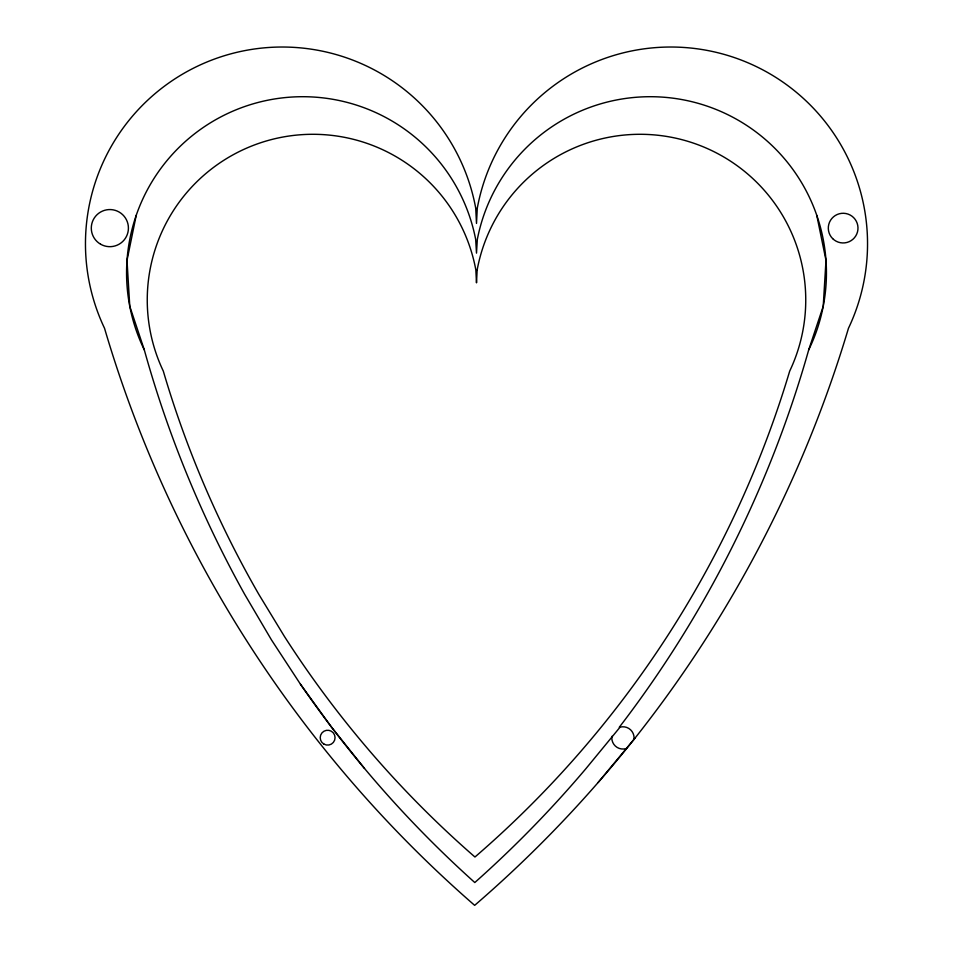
<?xml version="1.0" encoding="UTF-8"?>
<svg xmlns="http://www.w3.org/2000/svg" width="953" height="953" viewBox="0 0 953 953"><rect width="100%" height="100%" fill="white"/><g stroke="black" fill="none" stroke-linecap="round" stroke-linejoin="round"><path stroke-width="1.43" d="M612.017 736.276L611.802 737.908A11.138 11.138 0 0 0 625.823 748.665L626.455 748.403M633.864 739.48L634.079 737.908A11.138 11.138 0 0 0 620.058 727.151L585.952 768.618A1120.907 1120.907 0 0 1 474.797 882.538A1117.69 1117.69 0 0 1 300.421 684.171L271.45 639.868L244.611 594.231A1117.69 1117.69 0 0 1 144.308 349.906L129.775 306.282L127.011 260.372L136.231 215.318M619.271 727.282A1120.907 1120.907 0 0 0 808.692 349.906L823.225 306.282L825.989 260.372L816.769 215.318M598.067 782.568L635.174 737.908M364.487 768.44L331.453 727.068L300.421 684.171M144.308 349.906A176.15 176.15 0 0 1 247.018 105.747A176.15 176.15 0 0 1 475.678 239.453L476.5 253.129L477.322 239.453A176.15 176.15 0 0 1 705.982 105.747A176.15 176.15 0 0 1 808.692 349.906M477.286 208.147L476.5 223.431L475.714 208.147A196.747 196.747 0 0 0 221.632 56.584A196.747 196.747 0 0 0 104.532 328.273A1222.413 1222.413 0 0 0 474.654 905.35A1225.975 1225.975 0 0 0 848.468 328.273A196.747 196.747 0 0 0 731.368 56.584A196.747 196.747 0 0 0 477.286 208.147M477.155 269.961L476.5 282.827L475.845 269.961A165.667 165.667 0 0 0 261.908 142.342A165.667 165.667 0 0 0 163.308 371.11A1029.264 1029.264 0 0 0 259.025 594.696L284.363 636.354A1029.264 1029.264 0 0 0 474.951 857.009A1032.266 1032.266 0 0 0 789.692 371.11A165.667 165.667 0 0 0 691.092 142.342A165.667 165.667 0 0 0 477.155 269.961M832.648 238.619A14.855 14.855 0 0 0 857.486 231.96A14.855 14.855 0 0 0 839.307 213.77A14.855 14.855 0 0 0 832.648 238.619M323.925 744.102A7.421 7.421 0 0 0 335.063 737.67A7.421 7.421 0 0 0 323.925 731.237A7.421 7.421 0 0 0 323.925 744.102M100.577 244.194A18.56 18.56 0 0 0 128.417 228.112A18.56 18.56 0 0 0 100.577 212.042A18.56 18.56 0 0 0 100.577 244.194"/></g></svg>
